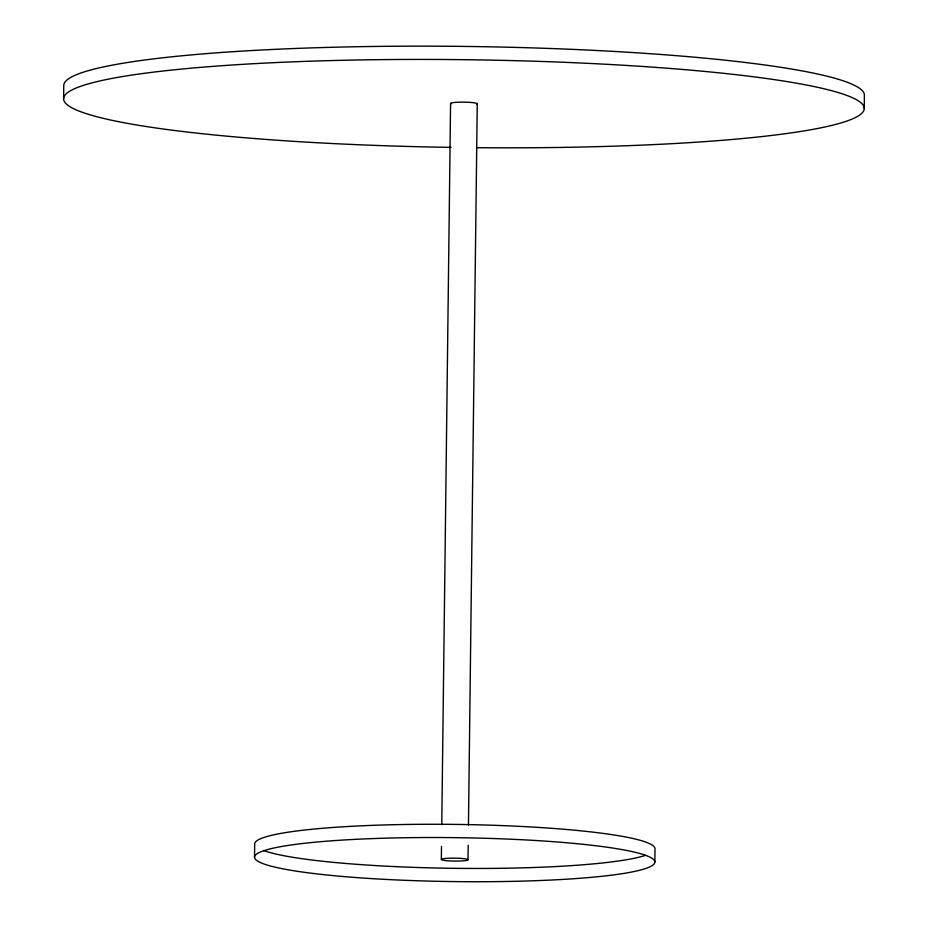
<?xml version="1.0" encoding="UTF-8"?>
<svg xmlns="http://www.w3.org/2000/svg" width="928" height="928" viewBox="0 0 928 928"><rect width="100%" height="100%" fill="white"/><g stroke="black" fill="none" stroke-linecap="round" stroke-linejoin="round"><path stroke-width="1.39" d="M63.603 98.96L63.765 85.689A400.351 43.929 0.7 0 1 462.527 46.4A400.351 43.929 0.7 0 1 864.397 95.016L864.235 108.274M254.527 857.298L254.69 844.028A200.17 21.97 0.7 0 1 454.059 824.389A200.17 21.97 0.7 0 1 655.006 848.691L654.843 861.95M441.334 859.467L441.496 846.429M441.763 824.714L450.579 103.46M468.025 859.78L468.199 845.292M468.454 825.015L477.259 103.774M645.459 855.361A200.17 21.97 0.7 0 1 453.885 868.318A200.17 21.97 0.7 0 1 263.645 850.547M451.043 103.843A13.34 1.462 0.7 0 1 463.872 102.15A13.34 1.462 0.7 0 1 476.818 104.145M451.031 147.378A400.351 43.929 0.7 0 1 119.364 77.094A400.351 43.929 0.7 0 1 808.358 85.388A400.351 43.929 0.7 0 1 477.027 147.691M445.289 860.546A13.34 1.462 0.7 0 0 467.584 860.152A13.34 1.462 0.7 0 0 451.182 858.168A13.34 1.462 0.7 0 0 445.289 860.546M313.699 873.515A200.17 21.97 0.7 0 0 648.22 867.564A200.17 21.97 0.7 0 0 402.126 837.787A200.17 21.97 0.7 0 0 313.699 873.515"/></g></svg>
